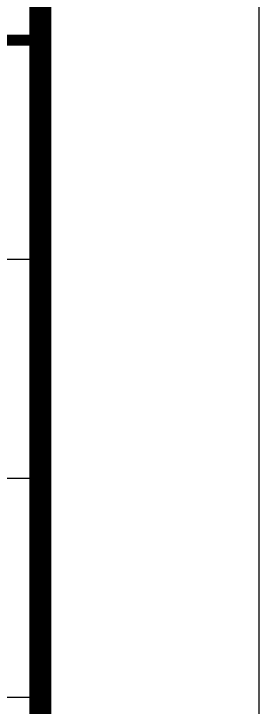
# Model space of a CAD drawing. Extents: x 2506385 to 2810062, y -487803 to -193521.
# Drawn here: x 2631241 to 2632362, y -358484 to -355318 of the extents above; entities that cross this region are included whole.
import ezdxf

# ---------------------------------------------------------------- set-up
doc = ezdxf.new("R2010")
doc.units = 0
doc.header["$LTSCALE"] = 1000
doc.header["$MEASUREMENT"] = 0
doc.layers.add('PUB_TITLE', color=4, linetype='Continuous')

# ---------------------------------------------------------------- blocks, each defined once
blk = doc.blocks.new('EWW')
at = {"layer": 'PUB_TITLE'}
for p, q in [((-165269.8, 282054.6), (-158269.8, 282054.6)), ((-165269.8, 281054.6), (-158269.8, 281054.6)), ((-165269.8, 280054.6), (-158269.8, 280054.6))]:
    blk.add_line(p, q, dxfattribs=at)
at = {"layer": 'PUB_TITLE', "const_width": 50}
blk.add_lwpolyline([(-165269.8, 283054.6), (-158269.8, 283054.6), (-158269.8, 276054.6), (-165269.8, 276054.6)], close=True, dxfattribs=at)

msp = doc.modelspace()

# ---------------------------------------------------------------- linework, layer by layer
at = {"layer": 'PUB_TITLE'}
msp.add_lwpolyline([(2558061.7, -375738.7), (2632361.7, -375738.7), (2632361.7, -333738.7), (2558061.7, -333738.7)], close=True, dxfattribs=at)
at = {"layer": 'PUB_TITLE', "const_width": 100}
msp.add_lwpolyline([(2560561.7, -374738.7), (2631361.7, -374738.7), (2631361.7, -334738.7), (2560561.7, -334738.7)], close=True, dxfattribs=at)

# ---------------------------------------------------------------- block references
msp.add_blockref('EWW', (2789631.4, -638493.3))

doc.saveas('drawing.dxf')
